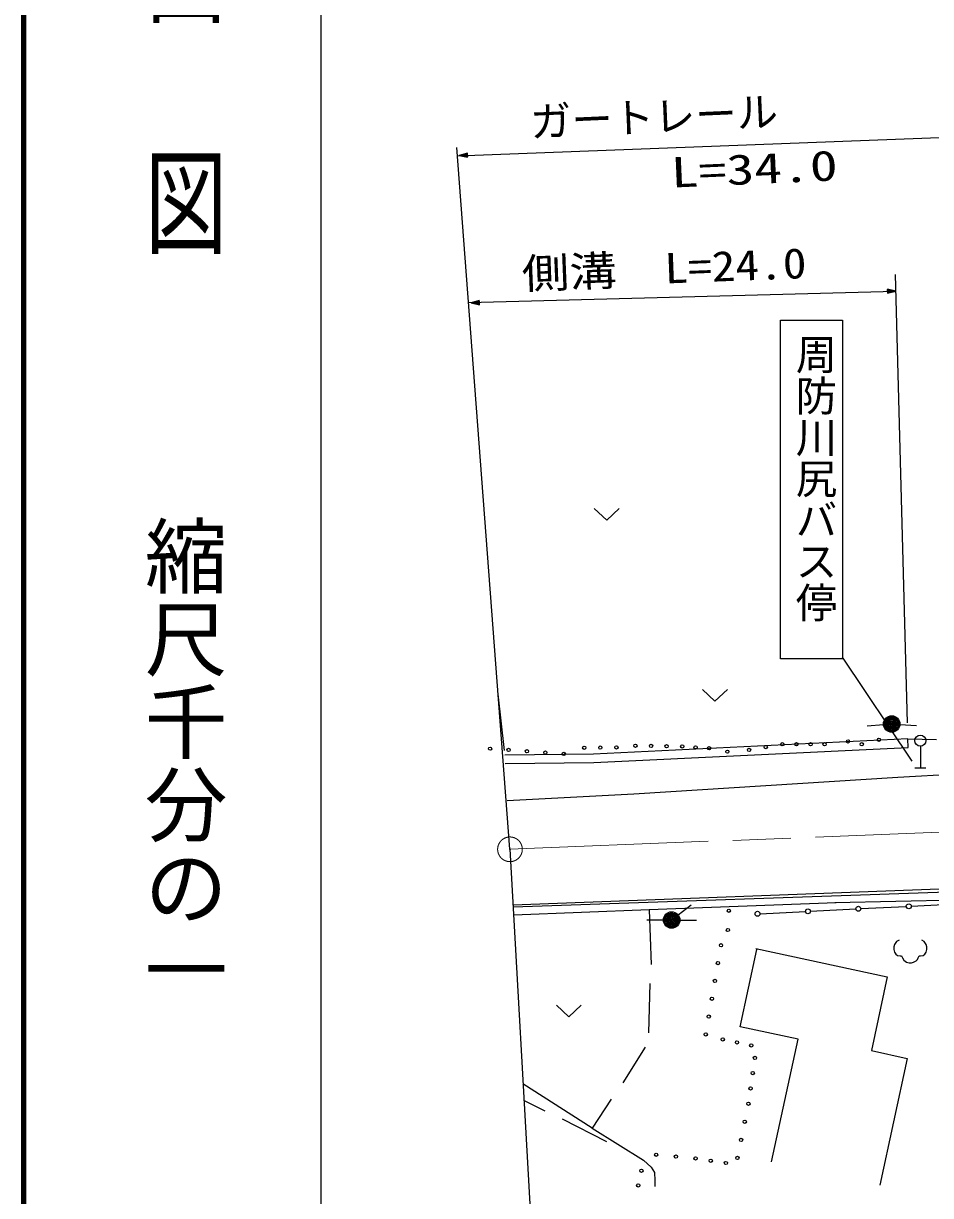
# Model space of a CAD drawing. Units: millimetres, scale not verified. Extents: x 40000 to 680000, y 20000 to 380000.
# Drawn here: x 40000 to 94877, y 249840 to 320712 of the extents above; entities that cross this region are included whole.
import ezdxf
from ezdxf.enums import TextEntityAlignment as Align

# ---------------------------------------------------------------- set-up
doc = ezdxf.new("R2010")
doc.units = ezdxf.units.MM
doc.header["$LTSCALE"] = 1000
doc.linetypes.add('CHAIN', pattern=[18.5, 12, -1.5, 3.5, -1.5])
for name, color, linetype, lineweight in [('M-BGD', 7, 'Continuous', 25), ('M-BMK', 2, 'CHAIN', 13), ('M-TTL', 2, 'Continuous', 140), ('M-TTL-BAND', 7, 'Continuous', 25)]:
    doc.layers.add(name, color=color, linetype=linetype, lineweight=lineweight)
doc.styles.add('@ＭＳ ゴシック', font='')
doc.styles.add('ＭＳ ゴシック', font='')
doc.styles.get('@ＭＳ ゴシック').set_extended_font_data('@MS Gothic')
doc.styles.get('ＭＳ ゴシック').set_extended_font_data('MS Gothic')

# ---------------------------------------------------------------- blocks, each defined once
blk = doc.blocks.new('BUHIN1')
at = {"color": 2, "linetype": 'CHAIN', "lineweight": 13}
for radius in [746, 22.5]:
    blk.add_circle((0, 0), radius, dxfattribs=at)
blk = doc.blocks.new('BUHIN4')
at = {"color": 7, "linetype": 'Continuous', "lineweight": 25}
for radius in [498, 440, 382, 322, 265, 195, 135, 77.5, 15]:
    blk.add_circle((0, 0), radius, dxfattribs=at)
blk = doc.blocks.new('BUHIN5')
at = {"color": 7, "linetype": 'Continuous', "lineweight": 25}
blk.add_lwpolyline([(-785, 269), (40, -350), (705, 439)], dxfattribs=at)
blk = doc.blocks.new('BUHIN7')
at = {"color": 7, "linetype": 'Continuous', "lineweight": 25}
blk.add_lwpolyline([(-754, 528), (-899, 431), (-998, 239), (-1016, 81), (-998, -73), (-945, -228), (-853, -333), (-730, -400), (-567, -417), (-492, -408), (-414, -520), (-319, -650), (-151, -752), (7, -769), (156, -752), (276, -703), (421, -606), (487, -518), (515, -415), (566, -288), (646, -279), (796, -227), (901, -134), (967, -11), (989, 153), (972, 307), (914, 456), (775, 621), (612, 683)], dxfattribs=at)
blk = doc.blocks.new('BUHIN38')
at = {"color": 7, "linetype": 'Continuous', "lineweight": 25}
blk.add_circle((0, 0), 149, dxfattribs=at)
blk = doc.blocks.new('BUHIN69')
at = {"color": 7, "linetype": 'Continuous', "lineweight": 25}
blk.add_circle((0, 0), 99.5, dxfattribs=at)
blk = doc.blocks.new('BUHIN71')
at = {"color": 7, "linetype": 'Continuous', "lineweight": 25}
blk.add_circle((0, 0), 99.5, dxfattribs=at)
blk = doc.blocks.new('BUHIN72')
at = {"color": 7, "linetype": 'Continuous', "lineweight": 25}
blk.add_circle((0, 0), 99.5, dxfattribs=at)
blk = doc.blocks.new('BUHIN74')
at = {"color": 7, "linetype": 'Continuous', "lineweight": 25}
blk.add_circle((0, 0), 99.5, dxfattribs=at)
blk = doc.blocks.new('BUHIN75')
at = {"color": 7, "linetype": 'Continuous', "lineweight": 25}
blk.add_circle((0, 0), 99.5, dxfattribs=at)
blk = doc.blocks.new('BUHIN77')
at = {"color": 7, "linetype": 'Continuous', "lineweight": 25}
blk.add_circle((0, 0), 99.5, dxfattribs=at)
blk = doc.blocks.new('BUHIN79')
at = {"color": 7, "linetype": 'Continuous', "lineweight": 25}
blk.add_circle((0, 0), 99.5, dxfattribs=at)
blk = doc.blocks.new('BUHIN82')
at = {"color": 7, "linetype": 'Continuous', "lineweight": 25}
blk.add_circle((0, 0), 99.5, dxfattribs=at)
blk = doc.blocks.new('BUHIN84')
at = {"color": 7, "linetype": 'Continuous', "lineweight": 25}
blk.add_circle((0, 0), 99.5, dxfattribs=at)
blk = doc.blocks.new('BUHIN86')
at = {"color": 7, "linetype": 'Continuous', "lineweight": 25}
blk.add_circle((0, 0), 99.5, dxfattribs=at)
blk = doc.blocks.new('BUHIN87')
at = {"color": 7, "linetype": 'Continuous', "lineweight": 25}
blk.add_circle((0, 0), 99.5, dxfattribs=at)
blk = doc.blocks.new('BUHIN90')
at = {"color": 7, "linetype": 'Continuous', "lineweight": 25}
blk.add_circle((0, 0), 99.5, dxfattribs=at)
blk = doc.blocks.new('BUHIN91')
at = {"color": 7, "linetype": 'Continuous', "lineweight": 25}
blk.add_circle((0, 0), 99.5, dxfattribs=at)
blk = doc.blocks.new('BUHIN142')
at = {"color": 7, "linetype": 'Continuous', "lineweight": 25}
for p, q in [((-148, 1307), (0, 0)), ((-338, -38), (333, 38))]:
    blk.add_line(p, q, dxfattribs=at)
blk.add_circle((-186, 1639), 335, dxfattribs=at)

msp = doc.modelspace()

# ---------------------------------------------------------------- linework, layer by layer
at = {"layer": 'M-BGD'}
for p, q in [((66247, 312706), (98540, 313944)), ((69433, 270776), (66209, 313206)), ((92741, 305532), (93470, 278432)), ((66920, 303837), (92768, 304532)), ((85796, 282292), (85796, 302764)), ((85796, 302764), (89558, 302764)), ((89558, 302764), (89558, 282292)), ((89558, 282292), (85796, 282292)), ((93763, 276096), (89558, 282403)), ((69095, 276748), (68720, 280163)), ((92029, 278308), (91033, 278222)), ((93026, 278322), (94025, 278263)), ((93502, 277452), (74488, 276521)), ((95244, 277400), (93497, 277432)), ((93521, 276933), (93502, 277452)), ((74488, 276521), (69122, 276465)), ((74503, 276021), (93521, 276933)), ((69150, 275966), (74503, 276021)), ((92897, 275137), (104933, 275815)), ((76935, 274132), (92897, 275137)), ((69271, 273733), (76935, 274132)), ((69433, 270776), (71290, 237876)), ((69623, 267416), (96895, 268443)), ((96747, 268206), (69623, 267287)), ((106957, 267921), (89077, 267544)), ((89176, 267546), (77859, 267118)), ((79606, 266805), (80396, 267418)), ((90658, 267187), (93409, 267323)), ((93708, 267338), (96458, 267475)), ((77859, 267118), (69658, 266788)), ((78711, 266498), (77711, 266498)), ((77859, 267118), (77976, 263811)), ((79711, 266498), (80711, 266497)), ((84559, 266884), (87309, 267020)), ((87609, 267035), (90359, 267172)), ((83366, 260050), (84374, 264725)), ((84315, 264785), (92258, 263072)), ((92258, 263072), (91295, 258604)), ((77894, 262665), (77812, 259677)), ((86860, 259296), (83366, 260050)), ((77607, 258817), (76256, 256649)), ((85259, 251873), (86860, 259296)), ((91295, 258604), (93470, 258135)), ((93470, 258135), (91815, 250459)), ((74413, 253907), (70207, 256591)), ((70261, 255610), (71541, 254962)), ((75560, 255666), (74413, 253907)), ((72593, 254474), (75263, 253113)), ((74413, 253907), (77511, 251977)), ((77511, 251977), (77973, 251553)), ((77973, 251553), (78178, 251232)), ((78178, 251232), (78204, 250744)), ((78204, 250744), (78204, 250385))]:
    msp.add_line(p, q, dxfattribs=at)
for points in [[(66364, 312726), (66869, 312620), (66859, 312870)], [(66467, 312730), (66829, 312831), (66836, 312656)], [(66517, 312732), (66811, 312812), (66816, 312674)], [(66568, 312734), (66793, 312792), (66797, 312692)], [(66618, 312736), (66775, 312773), (66778, 312710)], [(92768, 304532), (92265, 304644), (92271, 304394)], [(92665, 304529), (92302, 304432), (92297, 304607)], [(92615, 304528), (92320, 304451), (92316, 304589)], [(92564, 304527), (92338, 304471), (92335, 304571)], [(92514, 304525), (92356, 304490), (92355, 304552)], [(67079, 303814), (67583, 303703), (67576, 303953)], [(67182, 303817), (67546, 303914), (67550, 303739)], [(67232, 303818), (67527, 303895), (67531, 303758)], [(67283, 303820), (67509, 303876), (67512, 303776)], [(67333, 303821), (67491, 303857), (67493, 303794)]]:
    msp.add_lwpolyline(points, close=True, dxfattribs=at)
for points in [[(66415, 312728), (66847, 312851), (66855, 312638), (66417, 312728)], [(66758, 312741), (66669, 312737), (66757, 312753), (66758, 312728), (66669, 312737)], [(92717, 304531), (92283, 304413), (92278, 304625), (92715, 304531)], [(92374, 304522), (92463, 304524), (92375, 304509), (92374, 304534), (92463, 304524)], [(67131, 303816), (67564, 303934), (67570, 303721), (67132, 303816)], [(67473, 303825), (67384, 303823), (67473, 303837), (67473, 303812), (67384, 303823)]]:
    msp.add_lwpolyline(points, dxfattribs=at)
for centre in [(77022, 277039), (89883, 277301), (90713, 277128), (91749, 277404), (73926, 276916), (82583, 276681), (83897, 276784), (82673, 267062), (82617, 265896), (81278, 259584), (84026, 258917), (78277, 252310), (83191, 252115)]:
    msp.add_circle(centre, 99.5, dxfattribs=at)
at = {"layer": 'M-BMK'}
msp.add_line((69433, 270776), (103849, 272160), dxfattribs=at)
at = {"layer": 'M-TTL'}
msp.add_line((40000, 380000), (40000, 20000), dxfattribs=at)
at = {"layer": 'M-TTL-BAND'}
msp.add_line((58000, 370000), (58000, 20000), dxfattribs=at)

# ---------------------------------------------------------------- block references
at = {"layer": 'M-BGD', "rotation": 353.5101}
for name, p in [('BUHIN5', (75284, 291034)), ('BUHIN5', (81835, 280081)), ('BUHIN4', (92527, 278351)), ('BUHIN86', (77966, 277024)), ('BUHIN86', (78909, 277008)), ('BUHIN90', (85909, 277129)), ('BUHIN91', (86761, 277129)), ('BUHIN91', (87614, 277129)), ('BUHIN91', (88466, 277129)), ('BUHIN142', (94262, 275698)), ('BUHIN82', (68232, 276861)), ('BUHIN82', (69346, 276782)), ('BUHIN82', (70460, 276703)), ('BUHIN82', (71573, 276624)), ('BUHIN82', (72687, 276545)), ('BUHIN84', (74899, 276925)), ('BUHIN84', (75872, 276933)), ('BUHIN86', (79853, 276993)), ('BUHIN87', (80665, 276941)), ('BUHIN87', (81477, 276888)), ('BUHIN90', (84903, 276957)), ('BUHIN38', (87459, 267028)), ('BUHIN38', (90509, 267179)), ('BUHIN38', (93558, 267331)), ('BUHIN4', (79211, 266498)), ('BUHIN38', (84409, 266877)), ('BUHIN79', (82200, 264979)), ('BUHIN7', (93657, 264677)), ('BUHIN79', (82016, 263900)), ('BUHIN79', (81831, 262821)), ('BUHIN5', (72993, 261005)), ('BUHIN79', (81647, 261742)), ('BUHIN79', (81462, 260663)), ('BUHIN77', (82305, 259278)), ('BUHIN77', (83166, 259097)), ('BUHIN75', (84248, 258167)), ('BUHIN75', (84118, 257241)), ('BUHIN75', (83988, 256316)), ('BUHIN74', (83859, 255391)), ('BUHIN74', (83636, 254299)), ('BUHIN74', (83414, 253207)), ('BUHIN71', (79471, 252199)), ('BUHIN71', (80665, 252087)), ('BUHIN72', (81581, 251948)), ('BUHIN72', (82497, 251809)), ('BUHIN69', (77389, 251339)), ('BUHIN69', (77194, 250450))]:
    msp.add_blockref(name, p, dxfattribs=at)
at = {"layer": 'M-BMK', "rotation": 353.5101}
msp.add_blockref('BUHIN1', (69433, 270776), dxfattribs=at)

# ---------------------------------------------------------------- texts
at = {"layer": 'M-BGD'}
for s, rotation, style, p in [('ガートレール', 2.5, 'ＭＳ ゴシック', (70715, 313285)), ('周防川尻バス停', 270, '@ＭＳ ゴシック', (86472, 301964))]:
    msp.add_text(s, height=1833, rotation=rotation, dxfattribs=dict(at, style=style)).set_placement(p, align=Align.BOTTOM_LEFT)
at = {"layer": 'M-BGD', "style": 'ＭＳ ゴシック'}
for s, rotation, width, p in [('L=34.0', 2.5, 1.35, (79225, 310236)), ('側溝\u3000L=24.0', 2.2, 1.15, (70206, 304106))]:
    msp.add_text(s, height=1833, rotation=rotation, dxfattribs=dict(at, width=width)).set_placement(p, align=Align.BOTTOM_LEFT)
at = {"layer": 'M-TTL-BAND', "style": '@ＭＳ ゴシック', "width": 1.4}
msp.add_text('平  面  図', height=3666, rotation=270, dxfattribs=at).set_placement((49777, 306475), align=Align.MIDDLE_RIGHT)
at = {"layer": 'M-TTL-BAND', "style": '@ＭＳ ゴシック'}
msp.add_text('縮尺千分の一', height=3666, rotation=270, dxfattribs=at).set_placement((49777, 261030), align=Align.MIDDLE_RIGHT)

doc.saveas('drawing.dxf')
